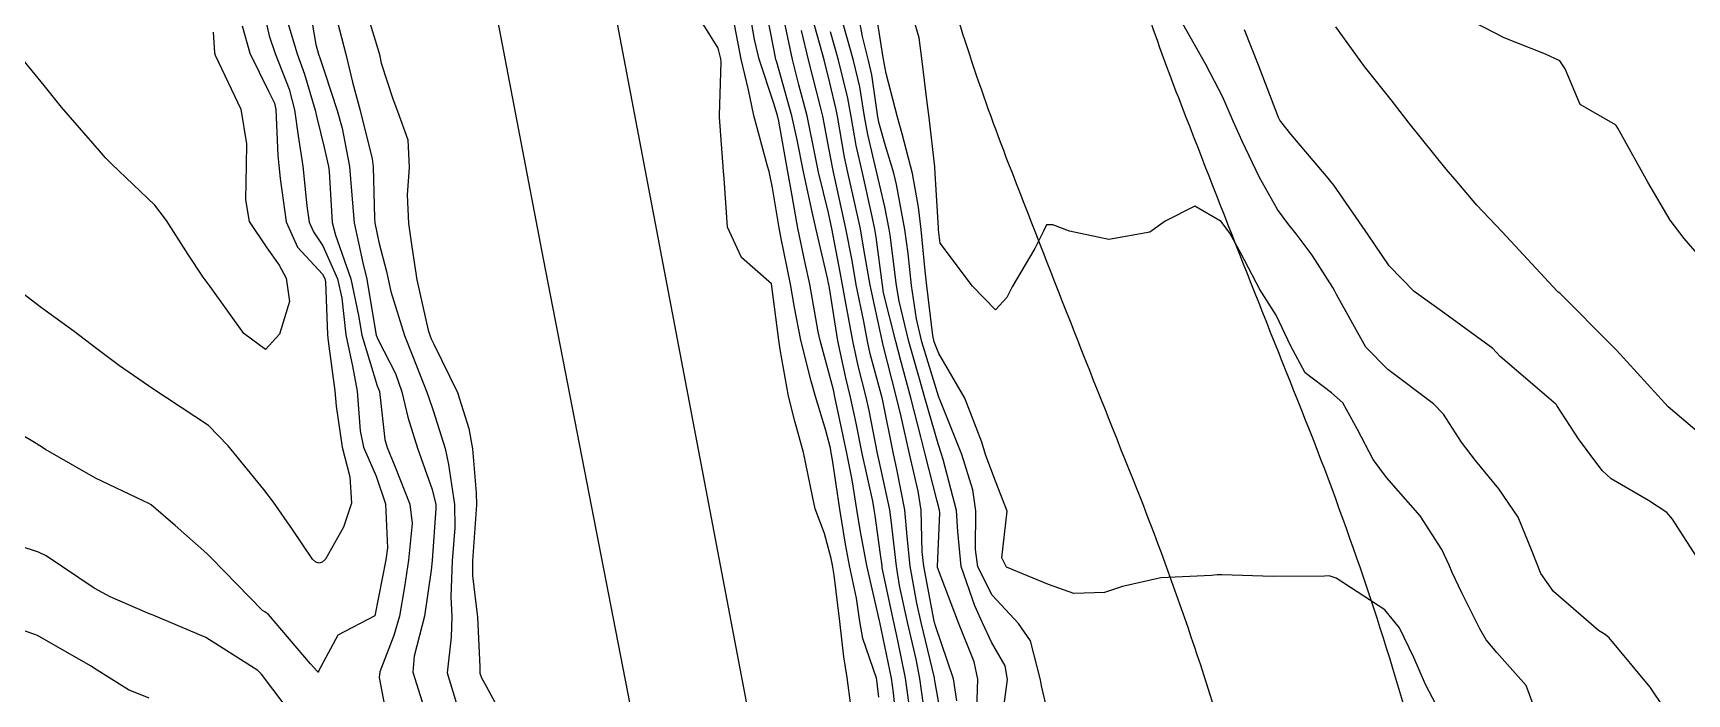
# Model space of a CAD drawing. Header units: metres. Extents: x 298520 to 308411, y 7433745 to 7450750.
# Drawn here: x 300845.5 to 300904.5, y 7447536.5 to 7447560.1 of the extents above; entities that cross this region are included whole.
import ezdxf

# ---------------------------------------------------------------- set-up
doc = ezdxf.new("R2010")
doc.units = ezdxf.units.M
doc.header["$LTSCALE"] = 10
for name, color, linetype in [('Curvas de Nivel 1m', 11, 'Continuous'), ('Curvas de Nivel 5m', 15, 'Continuous'), ('Linha Férrea', 251, 'TRACKS'), ('Vias Primárias', 230, 'Continuous')]:
    doc.layers.add(name, color=color, linetype=linetype)
doc.linetypes.add('TRACKS', pattern='A,0.15,[130,ltypeshp.shx,S=0.25,R=0,X=0,Y=0],0.15', length=0.3)

msp = doc.modelspace()

# ---------------------------------------------------------------- linework, layer by layer
at = {"layer": 'Curvas de Nivel 1m', "flags": 128}
for points, elevation in [([(300853.649, 7447561.343), (300853.962, 7447559.958), (300854.175, 7447559.337), (300854.677, 7447558.066), (300854.87, 7447557.326), (300855, 7447556.4), (300855.157, 7447555.321), (300855.307, 7447553.904), (300855.383, 7447553.317), (300855.54, 7447552.976), (300855.875, 7447552.476), (300856.402, 7447551.305), (300856.547, 7447550.608), (300856.695, 7447549.301), (300856.928, 7447548.193), (300857.094, 7447547.297), (300857.209, 7447545.885), (300857.327, 7447545.295), (300857.778, 7447544.268), (300858.108, 7447543.285), (300858.176, 7447541.713), (300858.118, 7447541.284), (300857.723, 7447539.29), (300856.415, 7447538.6), (300855.723, 7447537.31), (300855.716, 7447537.286), (300855.693, 7447537.281), (300855.681, 7447537.298), (300855.436, 7447537.575), (300853.944, 7447539.337), (300853.811, 7447539.426), (300853.724, 7447539.483), (300851.899, 7447541.358), (300851.744, 7447541.512), (300850.616, 7447542.509), (300849.762, 7447543.243), (300849.676, 7447543.295), (300849.475, 7447543.384), (300847.775, 7447544.198), (300845.996, 7447545.222), (300845.792, 7447545.349), (300845.656, 7447545.432), (300844.483, 7447546.133)], 688), ([(300855.335, 7447561.32), (300855.625, 7447559.648), (300855.719, 7447559.314), (300855.778, 7447559.14), (300855.946, 7447558.643), (300856.385, 7447557.305), (300856.562, 7447556.668), (300856.826, 7447555.301), (300856.913, 7447554.285), (300856.996, 7447553.299), (300857.296, 7447551.868), (300857.439, 7447551.294), (300857.768, 7447549.356), (300857.781, 7447549.291), (300857.832, 7447549.152), (300858.469, 7447547.93), (300858.695, 7447547.277), (300858.903, 7447546.373), (300859.248, 7447545.268), (300859.771, 7447543.79), (300859.899, 7447543.259), (300859.907, 7447543.113), (300859.771, 7447541.26), (300859.739, 7447540.913), (300859.5, 7447539.272), (300859.126, 7447537.852), (300859.08, 7447537.276), (300859.674, 7447535.387)], 686), ([(300857.294, 7447561.297), (300857.866, 7447559.379), (300857.89, 7447559.291), (300857.95, 7447558.989), (300858.367, 7447557.714), (300858.537, 7447557.281), (300858.899, 7447556.252), (300858.949, 7447555.274), (300858.877, 7447554.296), (300858.932, 7447553.274), (300859.044, 7447552.442), (300859.221, 7447551.27), (300859.627, 7447549.472), (300859.698, 7447549.262), (300859.734, 7447549.164), (300859.83, 7447548.972), (300860.671, 7447547.251), (300861.081, 7447545.966), (300861.205, 7447545.246), (300861.344, 7447543.67), (300861.347, 7447543.244), (300861.248, 7447541.745), (300861.203, 7447541.245), (300861.209, 7447540.719), (300861.382, 7447539.245), (300861.472, 7447537.468), (300861.471, 7447537.243), (300861.524, 7447537.075), (300861.689, 7447536.799), (300862.528, 7447535.231)], 684), ([(300874.692, 7447536.094), (300874.562, 7447537.087), (300874.441, 7447537.83), (300874.296, 7447539.091), (300874.099, 7447540.733), (300874.033, 7447541.096), (300873.984, 7447541.335), (300873.754, 7447542.225), (300873.42, 7447543.103), (300873.32, 7447543.554), (300873.007, 7447545.108), (300872.694, 7447546.221), (300872.465, 7447547.113), (300872.171, 7447548.776), (300872.121, 7447549.117), (300871.863, 7447551.12), (300870.797, 7447552.061), (300870.296, 7447553.144), (300870.171, 7447554.876), (300870.157, 7447555.138), (300870.008, 7447557.063), (300870.008, 7447557.139), (300870.067, 7447559.024), (300870.054, 7447559.139), (300869.959, 7447559.523), (300868.942, 7447561.156)], 684), ([(300876.366, 7447535.063), (300876.213, 7447536.539), (300876.137, 7447537.066), (300875.726, 7447539.057), (300875.714, 7447539.111), (300875.257, 7447541.077), (300875.024, 7447542.349), (300874.906, 7447543.083), (300874.733, 7447544.132), (300874.545, 7447545.089), (300874.416, 7447545.707), (300874.124, 7447547.095), (300874.066, 7447547.347), (300873.825, 7447548.269), (300873.597, 7447549.102), (300873.529, 7447549.412), (300873.225, 7447551.106), (300873.055, 7447551.924), (300872.804, 7447553.111), (300872.559, 7447554.457), (300872.44, 7447555.115), (300872.124, 7447556.925), (300872.079, 7447557.119), (300871.938, 7447557.585), (300871.427, 7447559.125), (300871.26, 7447559.83), (300871.035, 7447561.129)], 686), ([(300876.793, 7447535.948), (300876.634, 7447537.061), (300876.367, 7447538.403), (300876.22, 7447539.065), (300875.809, 7447541.003), (300875.8, 7447541.069), (300875.747, 7447541.471), (300875.555, 7447542.868), (300875.524, 7447543.074), (300875.468, 7447543.374), (300875.098, 7447545.08), (300874.876, 7447546.156), (300874.676, 7447547.087), (300874.506, 7447547.776), (300874.225, 7447549.094), (300873.912, 7447551.05), (300873.901, 7447551.099), (300873.897, 7447551.133), (300873.865, 7447551.274), (300873.44, 7447553.104), (300873.31, 7447553.687), (300873, 7447555.109), (300872.782, 7447556.253), (300872.59, 7447557.113), (300872.05, 7447559.021), (300872.021, 7447559.119), (300871.958, 7447559.441), (300871.622, 7447561.124)], 687), ([(300881.682, 7447535.933), (300881.486, 7447536.798), (300881.453, 7447537.004), (300881.097, 7447538.399), (300880.669, 7447539.016), (300879.728, 7447540.024), (300879.21, 7447541.035), (300879.133, 7447541.652), (300879.148, 7447543.036), (300879.033, 7447543.778), (300878.643, 7447545.042), (300877.862, 7447547), (300877.84, 7447547.05), (300877.814, 7447547.116), (300877.219, 7447549.056), (300877.029, 7447549.874), (300876.855, 7447551.06), (300876.728, 7447552.208), (300876.61, 7447553.063), (300876.316, 7447554.657), (300876.222, 7447555.067), (300875.923, 7447556.043), (300875.698, 7447556.841), (300875.655, 7447557.074), (300875.436, 7447558.566), (300875.322, 7447559.079), (300875.11, 7447559.938), (300874.886, 7447561.086)], 693), ([(300895.683, 7447535.863), (300895.172, 7447536.845), (300894.75, 7447537.802), (300894.241, 7447538.855), (300893.723, 7447539.506), (300891.982, 7447540.635), (300891.74, 7447540.71), (300891.565, 7447540.707), (300889.74, 7447540.687), (300887.915, 7447540.753), (300887.74, 7447540.745), (300887.536, 7447540.729), (300885.738, 7447540.648), (300884.372, 7447540.335), (300883.73, 7447540.115), (300882.631, 7447540.089), (300881.734, 7447540.4), (300880.238, 7447541.023), (300880.072, 7447541.351), (300880.256, 7447543.023), (300879.781, 7447544.237), (300879.484, 7447545.033), (300879.357, 7447545.474), (300878.751, 7447547.041), (300877.829, 7447548.643), (300877.664, 7447549.052), (300877.614, 7447549.275), (300877.393, 7447551.055), (300877.339, 7447551.584), (300877.194, 7447553.057), (300877.099, 7447553.854), (300876.892, 7447555.06), (300876.518, 7447556.473), (300876.352, 7447557.066), (300875.948, 7447558.618), (300875.877, 7447558.996), (300875.863, 7447559.071), (300875.836, 7447559.191), (300875.549, 7447561.077)], 694), ([(300853.001, 7447560.316), (300853.268, 7447559.347), (300853.939, 7447557.995), (300854.154, 7447557.556), (300854.201, 7447557.336), (300854.277, 7447555.695), (300854.312, 7447555.334), (300854.359, 7447554.88), (300854.563, 7447553.33), (300854.978, 7447552.427), (300855.864, 7447551.462), (300855.947, 7447551.309), (300855.971, 7447551.199), (300856.041, 7447549.308), (300856.065, 7447549.073), (300856.307, 7447547.305), (300856.347, 7447546.765), (300856.566, 7447545.302), (300856.836, 7447544.241), (300856.899, 7447543.299), (300856.61, 7447542.446), (300855.973, 7447541.308), (300855.855, 7447541.196), (300855.741, 7447541.165), (300855.63, 7447541.2), (300855.51, 7447541.313), (300854.79, 7447542.361), (300854.12, 7447543.335), (300853.77, 7447543.788), (300852.5, 7447545.353), (300851.8, 7447546.067), (300849.813, 7447547.38), (300848.628, 7447548.205), (300847.827, 7447548.81), (300847.012, 7447549.418), (300845.845, 7447550.263), (300845.188, 7447550.772)], 689), ([(300854.523, 7447560.783), (300854.965, 7447559.325), (300855.217, 7447558.593), (300855.603, 7447557.315), (300855.663, 7447557.047), (300855.92, 7447555.983), (300856.074, 7447555.308), (300856.096, 7447555.122), (300856.204, 7447553.307), (300856.325, 7447552.859), (300856.878, 7447551.3), (300857.144, 7447549.996), (300857.265, 7447549.296), (300857.815, 7447547.485), (300857.874, 7447547.349), (300857.889, 7447547.289), (300858.09, 7447545.579), (300858.163, 7447545.284), (300858.445, 7447544.618), (300858.975, 7447543.272), (300859.062, 7447542.576), (300858.922, 7447541.272), (300858.785, 7447540.326), (300858.608, 7447539.281), (300858.406, 7447538.59), (300857.906, 7447537.288), (300857.888, 7447537.091), (300858.228, 7447535.284)], 687), ([(300877.382, 7447535.347), (300877.148, 7447537.055), (300877.012, 7447537.745), (300876.713, 7447539.06), (300876.428, 7447540.367), (300876.311, 7447541.064), (300876.123, 7447542.703), (300876.077, 7447543.067), (300875.783, 7447544.427), (300875.64, 7447545.072), (300875.339, 7447546.608), (300875.235, 7447547.079), (300874.945, 7447548.204), (300874.755, 7447549.086), (300874.514, 7447550.429), (300874.393, 7447551.092), (300874.31, 7447551.536), (300874.017, 7447553.098), (300873.891, 7447553.65), (300873.543, 7447555.104), (300873.443, 7447555.58), (300873.128, 7447557.108), (300872.839, 7447558.216), (300872.611, 7447559.113), (300872.239, 7447560.857)], 688), ([(300880.062, 7447535.41), (300880.272, 7447537.021), (300880.186, 7447537.511), (300879.706, 7447538.345), (300879.376, 7447539.033), (300879.111, 7447539.647), (300878.618, 7447541.041), (300878.498, 7447542.3), (300878.449, 7447543.043), (300877.983, 7447544.855), (300877.917, 7447545.049), (300877.797, 7447545.421), (300877.327, 7447547.055), (300877.135, 7447547.741), (300876.761, 7447549.061), (300876.415, 7447550.504), (300876.319, 7447551.065), (300876.094, 7447552.855), (300876.059, 7447553.068), (300875.895, 7447553.871), (300875.62, 7447555.074), (300875.296, 7447556.449), (300875.177, 7447557.081), (300875.006, 7447558.146), (300874.786, 7447559.088), (300874.309, 7447560.764)], 692), ([(300903.685, 7447535.985), (300903.174, 7447536.745), (300901.71, 7447538.503), (300901.566, 7447538.617), (300901.336, 7447538.766), (300899.733, 7447540.155), (300899.279, 7447540.795), (300898.972, 7447541.576), (300898.468, 7447542.803), (300897.778, 7447543.817), (300896.945, 7447544.823), (300896.449, 7447545.48), (300895.809, 7447546.475), (300895.457, 7447546.844), (300893.825, 7447548.068), (300893.04, 7447548.868), (300891.996, 7447550.743), (300891.929, 7447550.879), (300891.864, 7447550.995), (300891.127, 7447552.143), (300890.563, 7447552.9), (300890.258, 7447553.276), (300889.892, 7447553.775), (300889.247, 7447554.917), (300888.633, 7447556.212), (300888.319, 7447556.926), (300887.941, 7447557.774), (300887.337, 7447558.936), (300886.524, 7447560.395)], 696), ([(300905.866, 7447551.03), (300904.38, 7447552.735), (300903.889, 7447553.391), (300903.087, 7447554.748), (300902.023, 7447556.668), (300901.965, 7447556.76), (300901.933, 7447556.789), (300900.674, 7447557.513), (300900.143, 7447558.787), (300899.957, 7447559.073), (300899.443, 7447559.313), (300897.969, 7447559.896), (300896.157, 7447560.828)], 699), ([(300878.026, 7447535.046), (300877.692, 7447536.917), (300877.67, 7447537.05), (300877.667, 7447537.077), (300877.193, 7447539.055), (300877.045, 7447539.735), (300876.803, 7447541.059), (300876.693, 7447542.121), (300876.611, 7447543.062), (300876.331, 7447544.519), (300876.204, 7447545.066), (300875.812, 7447547.013), (300875.804, 7447547.061), (300875.383, 7447548.632), (300875.281, 7447549.078), (300875.149, 7447549.775), (300874.881, 7447551.085), (300874.733, 7447551.948), (300874.515, 7447553.091), (300874.117, 7447554.89), (300874.066, 7447555.098), (300874.043, 7447555.227), (300873.921, 7447555.897), (300873.69, 7447557.102), (300873.611, 7447557.429), (300873.182, 7447559.108), (300872.933, 7447560.146)], 689), ([(300879.172, 7447535.541), (300879.219, 7447537.035), (300879.083, 7447537.653), (300878.525, 7447539.042), (300877.78, 7447541.012), (300877.774, 7447541.05), (300877.855, 7447542.956), (300877.846, 7447543.049), (300877.768, 7447543.37), (300877.339, 7447545.055), (300877.183, 7447545.672), (300876.828, 7447547.06), (300876.46, 7447548.43), (300876.295, 7447549.065), (300875.859, 7447550.805), (300875.813, 7447551.071), (300875.589, 7447552.784), (300875.542, 7447553.075), (300875.444, 7447553.523), (300875.1, 7447555.082), (300874.885, 7447556.048), (300874.697, 7447557.089), (300874.584, 7447557.735), (300874.255, 7447559.095), (300873.968, 7447560.1)], 691), ([(300905.258, 7447540.725), (300904.354, 7447542.137), (300903.972, 7447542.738), (300903.765, 7447542.968), (300903.114, 7447543.402), (300901.777, 7447544.171), (300901.478, 7447544.462), (300901.241, 7447544.768), (300900.616, 7447545.593), (300899.847, 7447546.789), (300899.833, 7447546.81), (300899.813, 7447546.827), (300899.564, 7447547.043), (300897.83, 7447548.531), (300897.698, 7447548.679), (300897.561, 7447548.814), (300895.851, 7447550.062), (300894.758, 7447550.851), (300893.872, 7447551.764), (300893.127, 7447552.868), (300891.9, 7447554.636), (300891.793, 7447554.773), (300891.701, 7447554.883), (300890.371, 7447556.459), (300890.01, 7447556.909), (300889.975, 7447556.951), (300889.934, 7447557.045), (300889.212, 7447558.917), (300888.715, 7447560.179)], 697), ([(300905.788, 7447545.058), (300903.813, 7447546.74), (300901.968, 7447548.759), (300901.835, 7447548.902), (300899.949, 7447550.789), (300899.9, 7447550.826), (300899.864, 7447550.862), (300898.051, 7447552.808), (300897.885, 7447552.984), (300896.997, 7447553.926), (300896.226, 7447554.835), (300895.908, 7447555.208), (300894.585, 7447556.853), (300893.941, 7447557.681), (300892.995, 7447558.87), (300891.974, 7447560.281)], 698), ([(300854.493, 7447536.139), (300853.692, 7447537.212), (300853.554, 7447537.341), (300851.71, 7447538.512), (300849.764, 7447539.338), (300849.722, 7447539.351), (300849.64, 7447539.381), (300848.293, 7447539.966), (300847.732, 7447540.279), (300846.017, 7447541.427), (300845.744, 7447541.557), (300844.314, 7447542.017)], 687), ([(300849.683, 7447536.357), (300848.945, 7447536.65), (300847.741, 7447537.409), (300847.693, 7447537.443), (300847.597, 7447537.508), (300845.71, 7447538.588), (300843.966, 7447539.209)], 686)]:
    msp.add_lwpolyline(points, dxfattribs=dict(at, elevation=elevation))
at = {"layer": 'Curvas de Nivel 5m', "flags": 128}
for points, elevation in [([(300856.248, 7447561.038), (300856.696, 7447559.303), (300856.937, 7447558.306), (300857.203, 7447557.297), (300857.637, 7447555.572), (300857.673, 7447555.292), (300857.717, 7447553.46), (300857.731, 7447553.292), (300857.876, 7447552.61), (300858.143, 7447551.563), (300858.2, 7447551.285), (300858.297, 7447550.843), (300858.788, 7447549.276), (300859.087, 7447548.532), (300859.584, 7447547.263), (300859.638, 7447547.09), (300859.806, 7447546.603), (300860.234, 7447545.256), (300860.358, 7447544.68), (300860.571, 7447543.252), (300860.582, 7447542.424), (300860.484, 7447541.253), (300860.439, 7447539.968), (300860.476, 7447539.259), (300860.447, 7447538.524), (300860.308, 7447537.261), (300860.625, 7447536.198)], 685), ([(300878.464, 7447536.263), (300878.351, 7447537.043), (300877.712, 7447538.926), (300877.675, 7447539.05), (300877.663, 7447539.101), (300877.285, 7447541.055), (300877.235, 7447541.569), (300877.201, 7447543.056), (300877.094, 7447543.736), (300876.778, 7447545.06), (300876.48, 7447546.389), (300876.317, 7447547.065), (300875.832, 7447548.983), (300875.816, 7447549.054), (300875.81, 7447549.07), (300875.807, 7447549.097), (300875.373, 7447551.077), (300875.156, 7447552.361), (300875.028, 7447553.083), (300874.782, 7447554.205), (300874.583, 7447555.09), (300874.468, 7447555.641), (300874.216, 7447557.096), (300874.171, 7447557.332), (300873.945, 7447558.284), (300873.737, 7447559.102), (300873.66, 7447559.4), (300873.175, 7447561.108)], 690), ([(300899.4, 7447535.069), (300898.758, 7447536.799), (300897.705, 7447537.979), (300897.323, 7447538.429), (300897.102, 7447538.819), (300896.459, 7447540.102), (300896.117, 7447540.834), (300896.006, 7447541.097), (300895.751, 7447541.655), (300894.977, 7447542.848), (300893.783, 7447544.221), (300893.298, 7447544.865), (300892.749, 7447545.925), (300892.226, 7447546.876), (300891.816, 7447547.236), (300890.882, 7447547.953), (300890.368, 7447548.902), (300889.849, 7447550.008), (300889.261, 7447550.916), (300888.583, 7447552.216), (300888.192, 7447552.927), (300887.887, 7447553.338), (300886.944, 7447553.888), (300885.887, 7447553.356), (300885.344, 7447552.958), (300883.88, 7447552.7), (300882.476, 7447552.994), (300881.886, 7447553.224), (300881.667, 7447553.222), (300881.551, 7447553.005), (300881.243, 7447552.376), (300880.433, 7447551.021), (300880.251, 7447550.63), (300879.85, 7447550.197), (300879.025, 7447551.038), (300877.878, 7447552.575), (300877.817, 7447553.051), (300877.813, 7447553.121), (300877.699, 7447555.052), (300877.679, 7447555.289), (300877.476, 7447557.055), (300877.412, 7447557.582), (300877.229, 7447559.057), (300877.129, 7447559.895), (300876.777, 7447561.062)], 695), ([(300875.686, 7447536.384), (300875.619, 7447536.998), (300875.6, 7447537.071), (300875.114, 7447538.486), (300875.01, 7447539.081), (300874.89, 7447539.918), (300874.645, 7447541.086), (300874.501, 7447541.839), (300874.293, 7447543.092), (300874.038, 7447544.848), (300873.993, 7447545.097), (300873.959, 7447545.262), (300873.801, 7447545.895), (300873.43, 7447547.104), (300873.274, 7447547.65), (300872.902, 7447549.109), (300872.681, 7447550.282), (300872.541, 7447551.113), (300872.195, 7447552.801), (300872.137, 7447553.117), (300871.904, 7447554.54), (300871.78, 7447555.121), (300871.724, 7447555.313), (300871.235, 7447557.127), (300871.037, 7447558.034), (300870.787, 7447559.132), (300870.498, 7447560.612)], 685), ([(300851.964, 7447560.089), (300852.015, 7447559.359), (300852.039, 7447559.272), (300852.955, 7447557.35), (300853.156, 7447556.112), (300853.143, 7447555.348), (300853.125, 7447554.118), (300853.255, 7447553.346), (300853.874, 7447552.405), (300854.318, 7447551.783), (300854.569, 7447551.329), (300854.687, 7447550.491), (300854.333, 7447549.332), (300853.827, 7447548.783), (300853.056, 7447549.348), (300851.858, 7447551.025), (300851.616, 7447551.362), (300851.076, 7447552.163), (300850.305, 7447553.376), (300849.891, 7447553.922), (300848.34, 7447555.404), (300848.128, 7447555.619), (300847.917, 7447555.865), (300846.557, 7447557.424), (300845.941, 7447558.196), (300844.92, 7447559.44)], 690)]:
    msp.add_lwpolyline(points, dxfattribs=dict(at, elevation=elevation))
at = {"layer": 'Linha Férrea', "flags": 128}
for points in [[(298729.261, 7450749.95), (298734.809, 7450730.65), (298742.343, 7450703.451), (298750.119, 7450676.237), (298757.889, 7450649.199), (298765.189, 7450623.712), (298769.985, 7450606.424), (298776.494, 7450583.287), (298783.055, 7450560.248), (298788.164, 7450542.214), (298793.821, 7450521.584), (298798.125, 7450506.606), (298804.386, 7450484.418), (298809.295, 7450466.837), (298814.551, 7450448.858), (298819.559, 7450431.225), (298826.267, 7450408.649), (298831.926, 7450389.314), (298837.135, 7450370.779), (298842.092, 7450352.398), (298847.802, 7450331.823), (298852.149, 7450316.412), (298858.34, 7450294.769), (298862.969, 7450278.965), (298867.952, 7450260.088), (298870.924, 7450249.95), (298873.722, 7450238.982), (298878.355, 7450222.697), (298882.025, 7450210.358), (298885.603, 7450197.651), (298890.189, 7450181.049), (298894.637, 7450166.006), (298898.995, 7450149.812), (298904.361, 7450131.79), (298908.122, 7450117.709), (298911.93, 7450103.946), (298916.104, 7450089.039), (298920.554, 7450073.399), (298923.212, 7450064.319), (298926.468, 7450052.577), (298930.321, 7450038.956), (298934.723, 7450023.223), (298938.252, 7450011.622), (298941.509, 7449999.193), (298944.399, 7449989.651), (298947.701, 7449977.682), (298952.335, 7449961.49), (298956.967, 7449946.581), (298961.92, 7449929.017), (298965.909, 7449915.258), (298970.082, 7449900.905), (298973.936, 7449887.787), (298977.788, 7449874.853), (298981.549, 7449862.469), (298986.366, 7449847.197), (298989.852, 7449836.37), (298994.575, 7449822.337), (298999.437, 7449807.292), (299004.068, 7449794.269), (299008.7, 7449781.657), (299013.057, 7449770.328), (299018.285, 7449757.718), (299022.322, 7449748.037), (299026.817, 7449737.63), (299031.861, 7449726.852), (299036.814, 7449716.896), (299043.096, 7449705.205), (299047.821, 7449696.534), (299054.335, 7449685.572), (299060.664, 7449675.852), (299069.469, 7449663.104), (299077.541, 7449652.872), (299085.429, 7449643.336), (299089.832, 7449637.784), (299098.728, 7449628.561), (299107.993, 7449618.793), (299117.442, 7449610.031), (299127.077, 7449601.223), (299138.453, 7449591.782), (299150.409, 7449582.651), (299162.779, 7449573.982), (299174.004, 7449567.002), (299185.962, 7449560.295), (299199.698, 7449553.222), (299213.253, 7449547.024), (299227.033, 7449541.5), (299241.999, 7449536.525), (299258.424, 7449531.831), (299277.224, 7449527.814), (299295.935, 7449525.032), (299311.589, 7449523.57), (299326.876, 7449522.883), (299340.975, 7449522.747), (299353.572, 7449523.111), (299369.274, 7449524.069), (299382.826, 7449525.211), (299396.609, 7449526.717), (299414.178, 7449529.501), (299430.969, 7449532.603), (299440.142, 7449534.839), (299451.094, 7449537.487), (299469.666, 7449542.917), (299486.963, 7449547.755), (299510.376, 7449554.83), (299531.414, 7449561.037), (299544.903, 7449564.894), (299559.186, 7449569.068), (299590.197, 7449576.665), (299616.417, 7449582.259), (299645.03, 7449585.805), (299675.251, 7449587.635), (299705.522, 7449586.259), (299732.882, 7449582.825), (299762.581, 7449576.088), (299791.888, 7449566.944), (299816.217, 7449556.896), (299840.774, 7449544.781), (299859.676, 7449534.387), (299878.529, 7449521.308), (299897.376, 7449507.135), (299919.538, 7449486.991), (299927.658, 7449478.626), (299947.133, 7449456.962), (299961.499, 7449437.961), (299971.137, 7449424.784), (299981.869, 7449408.322), (299997.595, 7449383.682), (300016.228, 7449354.96), (300035.864, 7449324.687), (300055.136, 7449295.587), (300073.232, 7449268.397), (300085.868, 7449249.95), (300089.501, 7449244.778), (300101.211, 7449227.647), (300111.197, 7449214.14), (300124.752, 7449194.736), (300135.909, 7449179.759), (300148.296, 7449162.129), (300160.805, 7449144.566), (300173.129, 7449128.481), (300185.523, 7449112.088), (300198.402, 7449095.758), (300207.462, 7449083.98), (300220.094, 7449068.515), (300233.468, 7449051.744), (300246.778, 7449035.349), (300263.478, 7449015.076), (300277.526, 7448998.444), (300292.814, 7448981.501), (300306.688, 7448964.856), (300324.623, 7448944.393), (300340.398, 7448926.517), (300357.9, 7448907.843), (300372.755, 7448891.817), (300392.041, 7448871.054), (300410.717, 7448852.066), (300427.475, 7448834.137), (300439.245, 7448822.858), (300454.898, 7448806.525), (300473.448, 7448788.164), (300493.111, 7448768.808), (300511.705, 7448749.95), (300518.198, 7448743.612), (300525.672, 7448735.984), (300530.889, 7448730.361), (300538.141, 7448723.284), (300543.771, 7448717.624), (300548.924, 7448711.903), (300554.778, 7448706.093), (300562.444, 7448698.573), (300570.483, 7448690.198), (300580.06, 7448680.508), (300590.013, 7448670.628), (300599.102, 7448661.391), (300608.565, 7448651.702), (300616.68, 7448643.32), (300625.581, 7448633.859), (300633.62, 7448625.859), (300641.21, 7448617.858), (300649.582, 7448609.897), (300659.386, 7448599.72), (300667.387, 7448591.231), (300676.098, 7448582.784), (300683.871, 7448574.669), (300691.725, 7448567.153), (300703.33, 7448554.876), (300711.744, 7448546.351), (300718.093, 7448539.767), (300726.506, 7448530.983), (300733.153, 7448523.695), (300741.152, 7448514.418), (300747.426, 7448507.242), (300750.054, 7448504.018), (300758.169, 7448493.99), (300764.854, 7448485.238), (300772.251, 7448475.55), (300781.114, 7448462.855), (300788.178, 7448452.147), (300795.99, 7448439.115), (300802.712, 7448427.661), (300809.137, 7448414.665), (300814.959, 7448402.42), (300819.763, 7448391.601), (300824.722, 7448378.533), (300829.079, 7448366.59), (300833.249, 7448353.858), (300836.592, 7448342.438), (300839.822, 7448330.572), (300842.678, 7448317.912), (300845.758, 7448304.202), (300848.387, 7448291.169), (300849.927, 7448279.903), (300851.843, 7448266.756), (300852.632, 7448254.174), (300852.974, 7448249.95), (300853.718, 7448237.64), (300853.896, 7448226.066), (300854.164, 7448215.145), (300853.836, 7448203.832), (300853.598, 7448192.905), (300852.795, 7448182.25), (300851.991, 7448170.79), (300850.801, 7448159.302), (300849.223, 7448146.768), (300848.151, 7448135.486), (300846.96, 7448124.114), (300845.442, 7448113.546), (300844.222, 7448102.204), (300842.288, 7448090.385), (300840.978, 7448078.33), (300839.608, 7448068.386), (300838.209, 7448056.39), (300836.541, 7448045.166), (300835.023, 7448032.665), (300833.535, 7448020.341), (300832.284, 7448009.205), (300831.094, 7447998.637), (300829.874, 7447985.926), (300828.432, 7447973.713), (300826.546, 7447955.639), (300825.162, 7447943.391), (300824.986, 7447942.247), (300823.836, 7447930.96), (300822.657, 7447919.829), (300821.593, 7447909.075), (300820.243, 7447895.408), (300819.533, 7447885.934), (300818.679, 7447872.07), (300818.298, 7447858.799), (300817.927, 7447851.916), (300817.786, 7447841.862), (300817.933, 7447833.489), (300818.516, 7447815.843), (300820.361, 7447795.876), (300822.449, 7447776.733), (300825.922, 7447758.996), (300827.722, 7447750.217), (300828.687, 7447743.229), (300830.467, 7447731.539), (300833.751, 7447711.152), (300838.977, 7447681.969), (300842.161, 7447664.851), (300846.249, 7447643.566), (300856.898, 7447587.933), (300861.3, 7447564.706), (300863.731, 7447552.015), (300867.081, 7447534.8), (300870.251, 7447518.153), (300879.139, 7447471.406), (300882.717, 7447452.426), (300886.196, 7447433.436), (300890.621, 7447408.952), (300893.065, 7447393.996), (300894.895, 7447382.534), (300896.018, 7447374.923), (300897.056, 7447367.88), (300898.671, 7447355.202), (300899.884, 7447344.173), (300901.155, 7447328.57), (300902.425, 7447306.17), (300902.632, 7447290.927), (300902.643, 7447274.906), (300901.209, 7447249.806), (300899.894, 7447235.454), (300897.424, 7447214.973), (300896.24, 7447207.108, -0.017609), (300893.245, 7447191.067), (300890.79, 7447180.008), (300886.347, 7447162.337), (300883.122, 7447151.267), (300877.521, 7447133.871), (300873.858, 7447123.752), (300865.532, 7447103.056), (300859.822, 7447090.388), (300850.503, 7447071.406), (300846.315, 7447063.106), (300836.805, 7447045.834), (300827.664, 7447031.197), (300815.395, 7447013.014), (300803.069, 7446996.228), (300792.968, 7446983.245), (300781.446, 7446969.292), (300759.63, 7446945.435), (300748.36, 7446933.669), (300737.301, 7446922.447), (300720.178, 7446905.644), (300707.821, 7446893.561), (300697.057, 7446883.028), (300686.376, 7446872.224), (300676.506, 7446862.329), (300660.145, 7446845.845), (300651.989, 7446837.638), (300637.917, 7446823.835), (300624.102, 7446810.419), (300614.955, 7446801.573), (300610.107, 7446796.538), (300599.124, 7446785.64, 0.017844), (300588.776, 7446774.611), (300582.973, 7446768.596), (300572.807, 7446757.15), (300570.635, 7446754.423, -0.018804), (300566.868, 7446749.902, -0.021463), (300565.197, 7446747.771, 0.014089), (300560.744, 7446742.236), (300556.818, 7446737.065), (300549.018, 7446726.402), (300544.903, 7446720.152), (300542.989, 7446717.435), (300540.702, 7446714.014), (300534.516, 7446704.131), (300528.813, 7446694.775), (300525.37, 7446688.688), (300519.775, 7446678.443, 0.017217), (300513.559, 7446666.068), (300510.115, 7446659.471), (300505.35, 7446648.44), (300501.39, 7446638.953, 0.017957), (300498.447, 7446631.125), (300492.383, 7446614.647), (300488.086, 7446600.958), (300484.889, 7446590.082), (300482.448, 7446580.533), (300479.028, 7446566.174), (300474.999, 7446546.195), (300472.245, 7446530.076), (300469.723, 7446510.133), (300467.649, 7446494.09), (300465.343, 7446472.628), (300462.509, 7446448.283), (300460.589, 7446427.75), (300458.173, 7446403.459), (300455.716, 7446377.743), (300453.679, 7446357.578), (300451.179, 7446331.957), (300448.408, 7446302.907), (300446.096, 7446278.461), (300443.948, 7446255.986), (300443.327, 7446249.95), (300441.921, 7446236.026), (300439.714, 7446214.959), (300437.145, 7446189.663), (300434.772, 7446164.489), (300432.986, 7446145.942), (300427.675, 7446092.019), (300425.457, 7446069.071), (300422.052, 7446034.05), (300420.454, 7446017.74), (300416.946, 7445981.751), (300414.159, 7445952.95), (300410.686, 7445916.311), (300408.437, 7445891.812), (300405.718, 7445868.171), (300403.766, 7445842.739), (300401.654, 7445818.651), (300400.337, 7445806.143), (300399.876, 7445801.282), (300399.266, 7445794.558)], [(298905.363, 7450145.031), (298910.207, 7450124.873), (298915.002, 7450108.012), (298921.739, 7450085.266), (298926.98, 7450064.83), (298931.003, 7450051.742), (298934.224, 7450039.953), (298937.65, 7450027.983), (298940.458, 7450017.786), (298943.206, 7450008.624), (298945.866, 7449998.811), (298948.85, 7449988.084), (298952.218, 7449977.183), (298954.849, 7449967.637), (298957.892, 7449956.733), (298961.763, 7449943.848), (298964.896, 7449932.558), (298968.973, 7449920.293), (298972.372, 7449908.382), (298975.8, 7449896.208), (298979.287, 7449884.682), (298982.035, 7449875.079), (298985.463, 7449863.464), (298988.891, 7449853.475), (298994.252, 7449836.792), (298999.642, 7449820.007), (299004.122, 7449806.223), (299009.577, 7449791.55), (299017.072, 7449771.922), (299023.852, 7449755.78), (299031.351, 7449735.099), (299042.615, 7449714.768), (299049.157, 7449702.257), (299057.947, 7449687.795), (299067.128, 7449674.025), (299074.388, 7449663.764), (299083.266, 7449652.271), (299093.226, 7449640.21), (299104.865, 7449628.3), (299116.059, 7449616.929), (299127.188, 7449606.965), (299134.846, 7449600.398), (299146.061, 7449590.999), (299159.8, 7449581.134), (299172.881, 7449572.672), (299188.754, 7449563.553), (299203.487, 7449555.781), (299219.692, 7449548.782), (299229.285, 7449544.979), (299249.695, 7449538.196), (299264.418, 7449534.22), (299286.841, 7449530.183), (299305.276, 7449527.832), (299319.472, 7449527.113), (299340.209, 7449526.73), (299362.575, 7449527.496), (299380.335, 7449528.889), (299402.027, 7449531.43), (299418.393, 7449534.55), (299439.271, 7449538.773), (299455.546, 7449542.61), (299468.219, 7449546.447), (299486.071, 7449551.679), (299502.678, 7449556.429), (299521.873, 7449562.476), (299544.903, 7449569.511), (299558.765, 7449572.874), (299572.65, 7449576.475), (299589.389, 7449580.647), (299603.615, 7449583.903), (299623.713, 7449587.445), (299640.449, 7449589.67), (299657.813, 7449590.983), (299675.925, 7449591.554), (299694.255, 7449591.042), (299708.541, 7449590.126), (299722.182, 7449588.244), (299738.919, 7449585.56), (299759.653, 7449580.821), (299775.25, 7449576.474), (299786.436, 7449572.94), (299797.015, 7449569.282), (299807.003, 7449565.52), (299816.424, 7449561.561), (299823.596, 7449557.979), (299834.148, 7449553.022), (299842.943, 7449548.641), (299850.946, 7449544.045), (299857.58, 7449540.07), (299867.592, 7449534.039), (299879.685, 7449526.144), (299888.765, 7449519.647), (299901.686, 7449509.708), (299911.305, 7449500.703), (299920.635, 7449492.515), (299928.708, 7449484.626), (299935.814, 7449476.733), (299943.925, 7449467.258), (299951.104, 7449459.003), (299957.671, 7449450.784), (299963.484, 7449442.67), (299970.77, 7449432.303), (299976.475, 7449423.904), (299982.432, 7449414.862), (299988.891, 7449404.85), (299995.852, 7449394.443), (300002.312, 7449383.928), (300010.887, 7449370.223), (300018.781, 7449358.239), (300026.569, 7449345.892), (300033.388, 7449335.88), (300041.176, 7449324.037), (300049.358, 7449311.838), (300057.288, 7449299.745), (300065.47, 7449287.364), (300073.508, 7449275.701), (300081.011, 7449264.541), (300090.196, 7449251.298), (300091.164, 7449249.95), (300100.525, 7449236.167), (300109.403, 7449223.951), (300117.162, 7449213.187), (300127.336, 7449198.457), (300139.6, 7449181.446), (300149.952, 7449166.72), (300159.813, 7449153.466), (300168.75, 7449141.382), (300179.779, 7449126.346), (300190.932, 7449112.414), (300203.876, 7449095.222), (300217.308, 7449078.587), (300230.374, 7449062.005), (300242.887, 7449046.162), (300256.877, 7449029.774), (300272.777, 7449010.921), (300288.309, 7448992.868), (300306.303, 7448971.97), (300322.512, 7448953.54), (300337.055, 7448937.024), (300349.196, 7448923.521), (300363.433, 7448907.803), (300372.178, 7448898.27), (300387.649, 7448881.624), (300402.322, 7448866.086), (300417.298, 7448851.105), (300428.763, 7448838.962), (300440.716, 7448827.379), (300454.398, 7448813.148), (300467.461, 7448800.639), (300481.638, 7448785.533), (300502.227, 7448765.254), (300514.06, 7448753.852), (300517.826, 7448749.95), (300528.275, 7448738.976), (300540.783, 7448726.333), (300551.364, 7448715.261), (300568.358, 7448698.083), (300580.431, 7448686.447), (300591.073, 7448675.242), (300605.822, 7448659.996), (300619.827, 7448645.871), (300631.531, 7448633.85), (300641.93, 7448623.388), (300651.196, 7448614.132), (300663.21, 7448601.736), (300675.654, 7448588.967), (300686.366, 7448579.136), (300697.132, 7448567.001), (300714.307, 7448549.82), (300728.065, 7448535.254), (300742.189, 7448519.954), (300754.02, 7448506), (300763.608, 7448493.67), (300772.134, 7448482.969), (300781.594, 7448469.905), (300789.873, 7448457.453), (300798.087, 7448444.138), (300806.367, 7448430.378), (300809.353, 7448423.731), (300815.826, 7448410.715), (300822.176, 7448396.83), (300827.777, 7448382.459), (300832.26, 7448369.325), (300838.297, 7448352.647), (300842.655, 7448335.903), (300846.951, 7448318.72), (300850.061, 7448305.153), (300853.485, 7448286.05), (300855.912, 7448269.922), (300857.341, 7448249.95), (300858.33, 7448231.606), (300857.942, 7448206.205), (300856.925, 7448178.368), (300854.333, 7448156.855), (300851.333, 7448129.708), (300849.095, 7448108.502), (300845.739, 7448085.317), (300843.044, 7448064.17), (300840.396, 7448043.097), (300838.567, 7448030.951), (300837.041, 7448016.016), (300835.11, 7447994.958), (300832.975, 7447975.28), (300830.738, 7447953.623), (300829.108, 7447937.188), (300828.366, 7447933.435), (300827.045, 7447924.743), (300825.629, 7447910.191), (300824.268, 7447895.589), (300822.966, 7447881.617), (300821.953, 7447863.074), (300821.73, 7447846.352), (300821.738, 7447838.346), (300822.298, 7447822.796), (300823.264, 7447806.625), (300824.128, 7447792.391), (300826.211, 7447777.691), (300829.715, 7447760.435), (300831.501, 7447751.07), (300833.495, 7447738.255), (300836.415, 7447720.056), (300862.711, 7447579.549), (300879.787, 7447489.912), (300882.904, 7447473.371), (300886.736, 7447453.399), (300891.84, 7447425.61), (300894.824, 7447408.419), (300897.501, 7447392.308), (300900.259, 7447374.699), (300902.627, 7447356.768), (300903.989, 7447344.999), (300904.86, 7447335.88), (300905.847, 7447322.28), (300906.291, 7447313.022), (300906.573, 7447308.418), (300906.759, 7447298.893), (300906.88, 7447292.725, -0.006984), (300906.844, 7447284.829), (300906.695, 7447276.838), (300906.36, 7447267.883), (300905.744, 7447256.667), (300905.23, 7447249.95), (300904.292, 7447239.525), (300903.012, 7447227.25), (300901.034, 7447212.309), (300899.543, 7447202.921, -0.011988), (300897.909, 7447194.02), (300894.997, 7447180.769), (300891.356, 7447165.387), (300887.457, 7447151.115), (300883.301, 7447137.652), (300876.75, 7447119.219), (300874.099, 7447111.988), (300871.749, 7447106.138, -0.018309), (300868.914, 7447099.764, 0.011681), (300865.826, 7447093.061), (300860.469, 7447081.825), (300851.72, 7447064.422), (300846.208, 7447053.937), (300843.033, 7447048.479), (300836.89, 7447038.137), (300827.206, 7447022.921), (300821.11, 7447014.014), (300814.857, 7447005.089), (300809.628, 7446998.099), (300801.236, 7446986.884), (300791.122, 7446974.407), (300781.425, 7446962.969), (300774.943, 7446955.767), (300762.88, 7446942.762), (300751.299, 7446930.933), (300734.873, 7446914.565), (300727.949, 7446907.628), (300717.868, 7446897.443), (300705.6, 7446885.783), (300698.716, 7446879.048), (300668.127, 7446848.06), (300640.994, 7446821.407), (300627.442, 7446808.23), (300610.345, 7446790.697), (300597.443, 7446778.155), (300592.334, 7446772.486), (300571.229, 7446748.595), (300567.705, 7446744.65), (300564.743, 7446740.8), (300562.62, 7446737.769), (300551.356, 7446722.391), (300544.903, 7446712.981), (300541.869, 7446707.917), (300539.497, 7446704.103, 0.003437), (300530.37, 7446689.205, 0.010632), (300522.744, 7446675.931, 0.016565), (300518.05, 7446666.625, -0.011698), (300511.771, 7446653.868, 0.029635), (300510.132, 7446650.211), (300505.481, 7446638.898), (300500.314, 7446625.471), (300492.316, 7446601.197), (300488.229, 7446587.047), (300485.297, 7446575.185), (300482.347, 7446562.473), (300481.087, 7446556.089, 0.004599), (300479.148, 7446545.763), (300476.443, 7446530.265), (300474.645, 7446518.085), (300472.755, 7446502.987), (300471.297, 7446490.618), (300469.17, 7446472.092), (300467.901, 7446459.793), (300466.767, 7446449.806), (300465.445, 7446435.701), (300463.191, 7446412.592), (300462.659, 7446405.266), (300461.606, 7446397.228), (300459.608, 7446375.419), (300458.167, 7446361.3), (300456.938, 7446349.283), (300454.601, 7446324.341), (300452.383, 7446301.27), (300450.408, 7446280.731), (300448.612, 7446261.944), (300447.444, 7446249.79), (300445.943, 7446235.321), (300443.682, 7446213.965), (300443.009, 7446207.561), (300441.275, 7446189.511), (300439.198, 7446168.049), (300436.473, 7446140.607), (300434.029, 7446115.856), (300431.015, 7446085.098), (300427.797, 7446052.837), (300425.199, 7446025.415), (300423.636, 7446009.727), (300422.457, 7445994.573), (300421.615, 7445989.53), (300419.286, 7445963.664), (300415.807, 7445928.192), (300414.69, 7445917.527), (300413.782, 7445904.921), (300412.247, 7445888.391), (300411.949, 7445886.157), (300411.266, 7445881.618), (300410.692, 7445876.189), (300409.038, 7445857.286), (300407.606, 7445838.578), (300405.212, 7445812.517), (300404.532, 7445804.524), (300403.437, 7445794.141)]]:
    msp.add_lwpolyline(points, format="xyb", dxfattribs=at)
at = {"layer": 'Vias Primárias'}
for points in [[(300942.689, 7447301.604, -0.297396), (300937.291, 7447306.125, -0.03503), (300936.205, 7447310.865), (300935.505, 7447315.33, 0.005573), (300934.804, 7447319.668), (300930.023, 7447347.27), (300922.58, 7447390.36), (300910.051, 7447457.171), (300905.944, 7447478.887), (300903.13, 7447494.356), (300900.528, 7447508.301, -0.002149), (300897.877, 7447521.735, 0.022052), (300894.644, 7447535.258, 0.025568), (300890.757, 7447546.612, -0.002887), (300886.372, 7447557.747, -0.02521), (300883.98, 7447564.989, -0.033583), (300880.763, 7447580.742), (300877.53, 7447604.66), (300876.915, 7447610.035), (300874.438, 7447628.823), (300872.206, 7447650.254, -0.008856)], [(300867.089, 7447644.455, -0.019026), (300868.394, 7447631.055, 0.015045), (300869.92, 7447613.984), (300871.08, 7447603.855), (300874.321, 7447579.871, 0.033583), (300877.713, 7447563.264, 0.02521), (300880.31, 7447555.4, 0.002887), (300884.723, 7447544.196, -0.025568), (300888.395, 7447533.47, -0.022052), (300891.494, 7447520.504, 0.002141), (300894.147, 7447507.062), (300896.738, 7447493.178), (300899.553, 7447477.702), (300903.663, 7447455.969), (300916.183, 7447389.208), (300923.617, 7447346.164), (300928.399, 7447318.558, -0.016692), (300930.151, 7447305.955, -0.048012), (300930.376, 7447280.447, 0.028737), (300930.08, 7447270.481, -0.054945), (300929.598, 7447264.612), (300926.948, 7447249.564), (300926.015, 7447244.544), (300919.405, 7447211.641)]]:
    msp.add_lwpolyline(points, format="xyb", dxfattribs=at)

doc.saveas('drawing.dxf')
